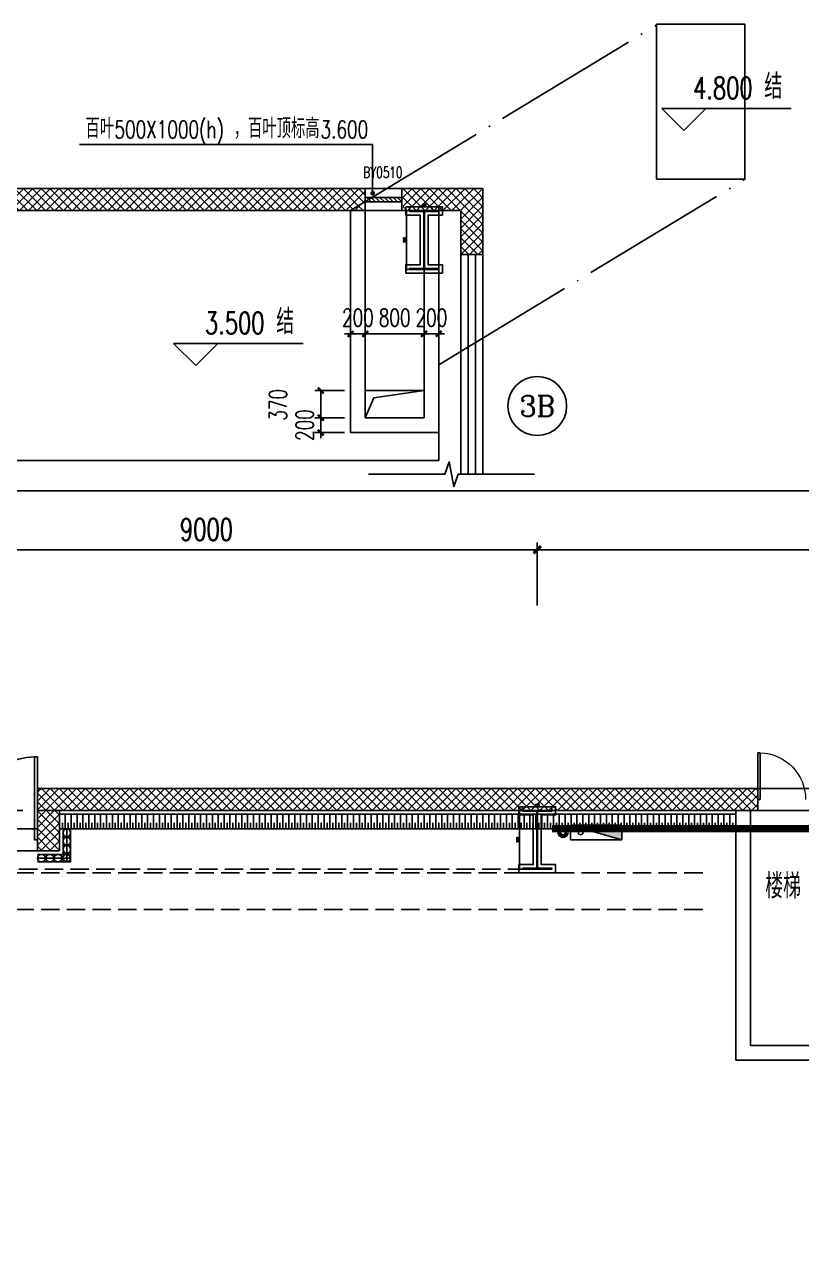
# Model space of a CAD drawing. Extents: x -474411 to 577939, y 0 to 1014176.
# Drawn here: x -144832 to -134257, y 615303 to 631820 of the extents above; entities that cross this region are included whole.
import ezdxf
from ezdxf.enums import TextEntityAlignment as Align

# ---------------------------------------------------------------- set-up
doc = ezdxf.new("R2010")
doc.units = 0
doc.header["$LTSCALE"] = 1000
doc.header["$MEASUREMENT"] = 0
for name, pattern in [('CENTER', [2, 1.25, -0.25, 0.25, -0.25]), ('DASH', [0.35, 0.25, -0.1]), ('DOTE', [2.42, 2, -0.2, 0.02, -0.2])]:
    doc.linetypes.add(name, pattern=pattern)
doc.layers.get('Defpoints').update_dxf_attribs({"color": 210})
for name, color, linetype in [('10平面$0$WINDOW', 4, 'Continuous'), ('10平面$0$WINDOW_TEXT', 7, 'Continuous'), ('A-AXIS-D', 1, 'Continuous'), ('A-AXIS-DOTE', 14, 'DOTE'), ('A-AXIS-DP', 126, 'Continuous'), ('A-AXIS-SYMB', 3, 'Continuous'), ('A-HATCH-2', 251, 'Continuous'), ('A-LIN-V', 9, 'Continuous'), ('A-SFCE', 30, 'Continuous'), ('A-TEXT', 61, 'Continuous'), ('A-WINDOW', 140, 'Continuous'), ('AS-COLN', 6, 'Continuous'), ('AS-WALL', 40, 'Continuous'), ('AS-结构边线层', 200, 'Continuous'), ('CURTWALL', 4, 'Continuous'), ('DIM_SYMB', 3, 'Continuous'), ('PUB_HATCH', 8, 'Continuous'), ('PUB_TEXT', 7, 'Continuous'), ('SB_ZF消火栓', 10, 'Continuous'), ('建-标高', 3, 'Continuous'), ('建-窗', 4, 'Continuous'), ('建-门窗编号', 7, 'Continuous')]:
    doc.layers.add(name, color=color, linetype=linetype)
doc.layers.add('LG-ZF消防', color=1, linetype='Continuous', lineweight=60)
doc.layers.add('柱间支撑', color=6, linetype='CENTER', lineweight=0)
doc.styles.add('10平面$0$_TCH_WINDOW', font='SIMPLEX', dxfattribs={"height": 3.5, "bigfont": 'GBCBIG'})
doc.styles.add('_TCH_AXIS', font='COMPLEX', dxfattribs={"bigfont": 'GBCBIG'})
doc.styles.add('_TCH_DIM_T3', font='SIMPLEX', dxfattribs={"width": 0.705882, "bigfont": 'GBCBIG'})
doc.styles.add('A-STANDARD', font='SIMPLEX', dxfattribs={"bigfont": 'GBCBIG'})
doc.styles.add('A-WIN-LABEL', font='SIMPLEX', dxfattribs={"bigfont": 'GBCBIG'})
doc.dimstyles.new('_TCH_ARCH&&10', dxfattribs={"dimtxt": 29.75, "dimasz": 10, "dimexe": 10, "dimexo": 10, "dimgap": 12.625, "dimtad": 1, "dimdec": 0, "dimzin": 0, "dimdsep": 46, "dimtxsty": '_TCH_DIM_T3', "dimblk": 'ARCHTICK', "dimcen": 0.09, "dimclrt": 7, "dimazin": 2, "dimtfac": 1, "dimtdec": 0, "dimtix": 1, "dimtmove": 2, "dimatfit": 3, "dimfxl": 0, "dimtolj": 1, "dimtzin": 0, "dimarcsym": 0})
doc.dimstyles.new('_TCH_ARCH&&100', dxfattribs={"dimtxt": 297.5, "dimasz": 100, "dimexe": 100, "dimexo": 100, "dimgap": 126.25, "dimtad": 1, "dimdec": 0, "dimzin": 0, "dimdsep": 46, "dimtxsty": '_TCH_DIM_T3', "dimblk": 'ARCHTICK', "dimcen": 0.09, "dimclrt": 7, "dimazin": 2, "dimtfac": 1, "dimtdec": 0, "dimtix": 1, "dimtmove": 2, "dimatfit": 3, "dimfxl": 0, "dimtolj": 1, "dimtzin": 0, "dimarcsym": 0})
doc.dimstyles.new('_TCH_ARCH&&80', dxfattribs={"dimtxt": 238, "dimasz": 80, "dimexe": 80, "dimexo": 80, "dimgap": 101, "dimtad": 1, "dimdec": 0, "dimzin": 0, "dimdsep": 46, "dimtxsty": '_TCH_DIM_T3', "dimblk": 'ARCHTICK', "dimcen": 0.09, "dimclrt": 7, "dimazin": 2, "dimtfac": 1, "dimtdec": 0, "dimtix": 1, "dimtmove": 2, "dimatfit": 3, "dimfxl": 0, "dimtolj": 1, "dimtzin": 0, "dimarcsym": 0})
pattern_1 = [(45, (60, 0), (-60.000061, 60.000061), []), (135, (60, 0), (-60.000061, -60.000061), [])]

# ---------------------------------------------------------------- blocks, each defined once
blk = doc.blocks.new('43243')
at = {"layer": 'AS-结构边线层', "color": 8, "ltscale": 100}
blk.add_lwpolyline([(-140194, 626464), (-140075, 626736), (-139394, 626834)], dxfattribs=at)
blk.add_lwpolyline([(-140194, 626834), (-139394, 626834), (-139394, 626464), (-140194, 626464)], close=True, dxfattribs=at)
at = {"layer": 'AS-结构边线层', "color": 8}
blk.add_lwpolyline([(-131055, 594490), (-131055, 601390), (-128054, 601390), (-128054, 621120), (-128354, 621120), (-144354, 621120), (-144354, 620570), (-146454, 620570), (-146454, 621120), (-155994, 621120)], dxfattribs=at)
blk = doc.blocks.new('4324324')
at = {"layer": 'A-HATCH-2', "linetype": 'DASH'}
for p, q in [((-294754, 620270), (-135554, 620270)), ((-294754, 619770), (-135554, 619770))]:
    blk.add_line(p, q, dxfattribs=at)
blk = doc.blocks.new('_ArchTick')
at = {"color": 0, "linetype": 'ByBlock', "const_width": 0.4}
blk.add_lwpolyline([(-0.5, -0.5), (0.5, 0.5)], dxfattribs=at)
blk = doc.blocks.new('*D1139')
at = {"layer": 'A-AXIS-DP', "color": 0, "lineweight": -2}
for p, q in [((-138054, 621130), (-138054, 621179)), ((-138054, 621169), (-137654, 621169)), ((-137654, 621130), (-137654, 621179))]:
    blk.add_line(p, q, dxfattribs=at)
at = {"layer": 'Defpoints', "color": 0}
for p in [(-138054, 621120), (-137654, 621169), (-137654, 621120)]:
    blk.add_point(p, dxfattribs=at)
at = {"layer": 'A-AXIS-DP', "color": 0, "lineweight": -2, "xscale": 10, "yscale": 10, "zscale": 10, "rotation": 180}
blk.add_blockref('_ArchTick', (-138054, 621169), dxfattribs=at)
at = {"layer": 'A-AXIS-DP', "color": 0, "lineweight": -2, "xscale": 10, "yscale": 10, "zscale": 10}
blk.add_blockref('_ArchTick', (-137654, 621169), dxfattribs=at)
at = {"layer": 'A-AXIS-DP', "color": 7, "insert": (-137854, 621196), "char_height": 29.8, "attachment_point": 5, "style": '_TCH_DIM_T3'}
blk.add_mtext('\\A1;400', dxfattribs=at)
blk = doc.blocks.new('*D1140')
at = {"layer": 'A-AXIS-DP', "color": 0, "lineweight": -2}
for p, q in [((-138064, 621120), (-138105, 621120)), ((-138095, 620320), (-138095, 621120)), ((-138064, 620320), (-138105, 620320))]:
    blk.add_line(p, q, dxfattribs=at)
at = {"layer": 'Defpoints', "color": 0}
for p in [(-138095, 621120), (-138054, 621120), (-138054, 620320)]:
    blk.add_point(p, dxfattribs=at)
at = {"layer": 'A-AXIS-DP', "color": 0, "lineweight": -2, "xscale": 10, "yscale": 10, "zscale": 10}
for p, rotation in [((-138095, 621120), 90), ((-138095, 620320), 270)]:
    blk.add_blockref('_ArchTick', p, dxfattribs=dict(at, rotation=rotation))
at = {"layer": 'A-AXIS-DP', "color": 7, "insert": (-138123, 620720), "char_height": 29.8, "attachment_point": 5, "rotation": 90, "style": '_TCH_DIM_T3'}
blk.add_mtext('\\A1;800', dxfattribs=at)
blk = doc.blocks.new('*D464')
at = {"layer": 'A-AXIS-DP', "color": 0, "lineweight": -2}
for p, q in [((-165054, 621030), (-165054, 621079)), ((-165054, 621069), (-164654, 621069)), ((-164654, 621030), (-164654, 621079))]:
    blk.add_line(p, q, dxfattribs=at)
at = {"layer": 'Defpoints', "color": 0}
for p in [(-164654, 621069), (-165054, 621020), (-164654, 621020)]:
    blk.add_point(p, dxfattribs=at)
at = {"layer": 'A-AXIS-DP', "color": 0, "lineweight": -2, "xscale": 10, "yscale": 10, "zscale": 10, "rotation": 180}
blk.add_blockref('_ArchTick', (-165054, 621069), dxfattribs=at)
at = {"layer": 'A-AXIS-DP', "color": 0, "lineweight": -2, "xscale": 10, "yscale": 10, "zscale": 10}
blk.add_blockref('_ArchTick', (-164654, 621069), dxfattribs=at)
at = {"layer": 'A-AXIS-DP', "color": 7, "insert": (-164854, 621096), "char_height": 29.8, "attachment_point": 5, "style": '_TCH_DIM_T3'}
blk.add_mtext('\\A1;400', dxfattribs=at)
blk = doc.blocks.new('*D465')
at = {"layer": 'A-AXIS-DP', "color": 0, "lineweight": -2}
for p, q in [((-165064, 621020), (-165105, 621020)), ((-165095, 620220), (-165095, 621020)), ((-165064, 620220), (-165105, 620220))]:
    blk.add_line(p, q, dxfattribs=at)
at = {"layer": 'Defpoints', "color": 0}
for p in [(-165095, 621020), (-165054, 621020), (-165054, 620220)]:
    blk.add_point(p, dxfattribs=at)
at = {"layer": 'A-AXIS-DP', "color": 0, "lineweight": -2, "xscale": 10, "yscale": 10, "zscale": 10}
for p, rotation in [((-165095, 621020), 90), ((-165095, 620220), 270)]:
    blk.add_blockref('_ArchTick', p, dxfattribs=dict(at, rotation=rotation))
at = {"layer": 'A-AXIS-DP', "color": 7, "insert": (-165123, 620620), "char_height": 29.8, "attachment_point": 5, "rotation": 90, "style": '_TCH_DIM_T3'}
blk.add_mtext('\\A1;800', dxfattribs=at)
blk = doc.blocks.new('34242343243')
at = {"color": 8}
for p, q in [((-144354, 620870), (-144354, 621070)), ((-144274, 620870), (-144274, 621070)), ((-144194, 620870), (-144194, 621070)), ((-144114, 620870), (-144114, 621070)), ((-144034, 620870), (-144034, 621070)), ((-143954, 620870), (-143954, 621070)), ((-143874, 620870), (-143874, 621070)), ((-143794, 620870), (-143794, 621070)), ((-143714, 620870), (-143714, 621070)), ((-143634, 620870), (-143634, 621070)), ((-143554, 620870), (-143554, 621070)), ((-143474, 620870), (-143474, 621070)), ((-143394, 620870), (-143394, 621070)), ((-143314, 620870), (-143314, 621070)), ((-143234, 620870), (-143234, 621070)), ((-143154, 620870), (-143154, 621070)), ((-143074, 620870), (-143074, 621070)), ((-142994, 620870), (-142994, 621070)), ((-142914, 620870), (-142914, 621070)), ((-142834, 620870), (-142834, 621070)), ((-142754, 620870), (-142754, 621070)), ((-142674, 620870), (-142674, 621070)), ((-142594, 620870), (-142594, 621070)), ((-142514, 620870), (-142514, 621070)), ((-142434, 620870), (-142434, 621070)), ((-142354, 620870), (-142354, 621070)), ((-142274, 620870), (-142274, 621070)), ((-142194, 620870), (-142194, 621070)), ((-142114, 620870), (-142114, 621070)), ((-142034, 620870), (-142034, 621070)), ((-141954, 620870), (-141954, 621070)), ((-141874, 620870), (-141874, 621070)), ((-141794, 620870), (-141794, 621070)), ((-141714, 620870), (-141714, 621070)), ((-141634, 620870), (-141634, 621070)), ((-141554, 620870), (-141554, 621070)), ((-141474, 620870), (-141474, 621070)), ((-141394, 620870), (-141394, 621070)), ((-141314, 620870), (-141314, 621070)), ((-141234, 620870), (-141234, 621070)), ((-141154, 620870), (-141154, 621070)), ((-141074, 620870), (-141074, 621070)), ((-140994, 620870), (-140994, 621070)), ((-140914, 620870), (-140914, 621070)), ((-140834, 620870), (-140834, 621070)), ((-140754, 620870), (-140754, 621070)), ((-140674, 620870), (-140674, 621070)), ((-140594, 620870), (-140594, 621070)), ((-140514, 620870), (-140514, 621070)), ((-140434, 620870), (-140434, 621070)), ((-140354, 620870), (-140354, 621070)), ((-140274, 620870), (-140274, 621070)), ((-140194, 620870), (-140194, 621070)), ((-140114, 620870), (-140114, 621070)), ((-140034, 620870), (-140034, 621070)), ((-139954, 620870), (-139954, 621070)), ((-139874, 620870), (-139874, 621070)), ((-139794, 620870), (-139794, 621070)), ((-139714, 620870), (-139714, 621070)), ((-139634, 620870), (-139634, 621070)), ((-139554, 620870), (-139554, 621070)), ((-139474, 620870), (-139474, 621070)), ((-139394, 620870), (-139394, 621070)), ((-139314, 620870), (-139314, 621070)), ((-139234, 620870), (-139234, 621070)), ((-139154, 620870), (-139154, 621070)), ((-139074, 620870), (-139074, 621070)), ((-138994, 620870), (-138994, 621070)), ((-138914, 620870), (-138914, 621070)), ((-138834, 620870), (-138834, 621070)), ((-138754, 620870), (-138754, 621070)), ((-138674, 620870), (-138674, 621070)), ((-138594, 620870), (-138594, 621070)), ((-138514, 620870), (-138514, 621070)), ((-138434, 620870), (-138434, 621070)), ((-138354, 620870), (-138354, 621070)), ((-138274, 620870), (-138274, 621070)), ((-138194, 620870), (-138194, 621070)), ((-138114, 620870), (-138114, 621070)), ((-138034, 620870), (-138034, 621070)), ((-137954, 620870), (-137954, 621070)), ((-137874, 620870), (-137874, 621070)), ((-137794, 620870), (-137794, 621070)), ((-137714, 620870), (-137714, 621070)), ((-137634, 620870), (-137634, 621070)), ((-137554, 620870), (-137554, 621070)), ((-137474, 620870), (-137474, 621070)), ((-137394, 620870), (-137394, 621070)), ((-137314, 620870), (-137314, 621070)), ((-137234, 620870), (-137234, 621070)), ((-137154, 620870), (-137154, 621070)), ((-137074, 620870), (-137074, 621070)), ((-136994, 620870), (-136994, 621070)), ((-136914, 620870), (-136914, 621070)), ((-136834, 620870), (-136834, 621070)), ((-136754, 620870), (-136754, 621070)), ((-136674, 620870), (-136674, 621070)), ((-136594, 620870), (-136594, 621070)), ((-136514, 620870), (-136514, 621070)), ((-136434, 620870), (-136434, 621070)), ((-136354, 620870), (-136354, 621070)), ((-136274, 620870), (-136274, 621070)), ((-136194, 620870), (-136194, 621070)), ((-136114, 620870), (-136114, 621070)), ((-136034, 620870), (-136034, 621070)), ((-135954, 620870), (-135954, 621070)), ((-135874, 620870), (-135874, 621070)), ((-135794, 620870), (-135794, 621070)), ((-135714, 620870), (-135714, 621070)), ((-135634, 620870), (-135634, 621070)), ((-135554, 620870), (-135554, 621070)), ((-135474, 620870), (-135474, 621070)), ((-135394, 620870), (-135394, 621070)), ((-135314, 620870), (-135314, 621070)), ((-135234, 620870), (-135234, 621070)), ((-144314, 620870), (-144314, 620950)), ((-144234, 620870), (-144234, 620950)), ((-144154, 620870), (-144154, 620950)), ((-144074, 620870), (-144074, 620950)), ((-143994, 620870), (-143994, 620950)), ((-143914, 620870), (-143914, 620950)), ((-143834, 620870), (-143834, 620950)), ((-143754, 620870), (-143754, 620950)), ((-143674, 620870), (-143674, 620950)), ((-143594, 620870), (-143594, 620950)), ((-143514, 620870), (-143514, 620950)), ((-143434, 620870), (-143434, 620950)), ((-143354, 620870), (-143354, 620950)), ((-143274, 620870), (-143274, 620950)), ((-143194, 620870), (-143194, 620950)), ((-143114, 620870), (-143114, 620950)), ((-143034, 620870), (-143034, 620950)), ((-142954, 620870), (-142954, 620950)), ((-142874, 620870), (-142874, 620950)), ((-142794, 620870), (-142794, 620950)), ((-142714, 620870), (-142714, 620950)), ((-142634, 620870), (-142634, 620950)), ((-142554, 620870), (-142554, 620950)), ((-142474, 620870), (-142474, 620950)), ((-142394, 620870), (-142394, 620950)), ((-142314, 620870), (-142314, 620950)), ((-142234, 620870), (-142234, 620950)), ((-142154, 620870), (-142154, 620950)), ((-142074, 620870), (-142074, 620950)), ((-141994, 620870), (-141994, 620950)), ((-141914, 620870), (-141914, 620950)), ((-141834, 620870), (-141834, 620950)), ((-141754, 620870), (-141754, 620950)), ((-141674, 620870), (-141674, 620950)), ((-141594, 620870), (-141594, 620950)), ((-141514, 620870), (-141514, 620950)), ((-141434, 620870), (-141434, 620950)), ((-141354, 620870), (-141354, 620950)), ((-141274, 620870), (-141274, 620950)), ((-141194, 620870), (-141194, 620950)), ((-141114, 620870), (-141114, 620950)), ((-141034, 620870), (-141034, 620950)), ((-140954, 620870), (-140954, 620950)), ((-140874, 620870), (-140874, 620950)), ((-140794, 620870), (-140794, 620950)), ((-140714, 620870), (-140714, 620950)), ((-140634, 620870), (-140634, 620950)), ((-140554, 620870), (-140554, 620950)), ((-140474, 620870), (-140474, 620950)), ((-140394, 620870), (-140394, 620950)), ((-140314, 620870), (-140314, 620950)), ((-140234, 620870), (-140234, 620950)), ((-140154, 620870), (-140154, 620950)), ((-140074, 620870), (-140074, 620950)), ((-139994, 620870), (-139994, 620950)), ((-139914, 620870), (-139914, 620950)), ((-139834, 620870), (-139834, 620950)), ((-139754, 620870), (-139754, 620950)), ((-139674, 620870), (-139674, 620950)), ((-139594, 620870), (-139594, 620950)), ((-139514, 620870), (-139514, 620950)), ((-139434, 620870), (-139434, 620950)), ((-139354, 620870), (-139354, 620950)), ((-139274, 620870), (-139274, 620950)), ((-139194, 620870), (-139194, 620950)), ((-139114, 620870), (-139114, 620950)), ((-139034, 620870), (-139034, 620950)), ((-138954, 620870), (-138954, 620950)), ((-138874, 620870), (-138874, 620950)), ((-138794, 620870), (-138794, 620950)), ((-138714, 620870), (-138714, 620950)), ((-138634, 620870), (-138634, 620950)), ((-138554, 620870), (-138554, 620950)), ((-138474, 620870), (-138474, 620950)), ((-138394, 620870), (-138394, 620950)), ((-138314, 620870), (-138314, 620950)), ((-138234, 620870), (-138234, 620950)), ((-138154, 620870), (-138154, 620950)), ((-138074, 620870), (-138074, 620950)), ((-137994, 620870), (-137994, 620950)), ((-137914, 620870), (-137914, 620950)), ((-137834, 620870), (-137834, 620950)), ((-137754, 620870), (-137754, 620950)), ((-137674, 620870), (-137674, 620950)), ((-137594, 620870), (-137594, 620950)), ((-137514, 620870), (-137514, 620950)), ((-137434, 620870), (-137434, 620950)), ((-137354, 620870), (-137354, 620950)), ((-137274, 620870), (-137274, 620950)), ((-137194, 620870), (-137194, 620950)), ((-137114, 620870), (-137114, 620950)), ((-137034, 620870), (-137034, 620950)), ((-136954, 620870), (-136954, 620950)), ((-136874, 620870), (-136874, 620950)), ((-136794, 620870), (-136794, 620950)), ((-136714, 620870), (-136714, 620950)), ((-136634, 620870), (-136634, 620950)), ((-136554, 620870), (-136554, 620950)), ((-136474, 620870), (-136474, 620950)), ((-136394, 620870), (-136394, 620950)), ((-136314, 620870), (-136314, 620950)), ((-136234, 620870), (-136234, 620950)), ((-136154, 620870), (-136154, 620950)), ((-136074, 620870), (-136074, 620950)), ((-135994, 620870), (-135994, 620950)), ((-135914, 620870), (-135914, 620950)), ((-135834, 620870), (-135834, 620950)), ((-135754, 620870), (-135754, 620950)), ((-135674, 620870), (-135674, 620950)), ((-135594, 620870), (-135594, 620950)), ((-135514, 620870), (-135514, 620950)), ((-135434, 620870), (-135434, 620950)), ((-135354, 620870), (-135354, 620950)), ((-135274, 620870), (-135274, 620950)), ((-135194, 620870), (-135194, 620950)), ((-144304, 620757), (-144304, 620870)), ((-144304, 620645), (-144304, 620757)), ((-144254, 620757), (-144254, 620870)), ((-144254, 620645), (-144254, 620757)), ((-144204, 620757), (-144204, 620870)), ((-144204, 620645), (-144204, 620757)), ((-144304, 620532), (-144304, 620645)), ((-144254, 620532), (-144254, 620645)), ((-144204, 620532), (-144204, 620645)), ((-144542, 620520), (-144654, 620520)), ((-144542, 620470), (-144654, 620470)), ((-144542, 620420), (-144654, 620420)), ((-144429, 620520), (-144542, 620520)), ((-144429, 620470), (-144542, 620470)), ((-144429, 620420), (-144542, 620420)), ((-144317, 620520), (-144429, 620520)), ((-144317, 620470), (-144429, 620470)), ((-144317, 620420), (-144429, 620420)), ((-144204, 620520), (-144317, 620520)), ((-144204, 620470), (-144317, 620470)), ((-144204, 620420), (-144317, 620420)), ((-144304, 620420), (-144304, 620532)), ((-144254, 620420), (-144254, 620532)), ((-144204, 620420), (-144204, 620532))]:
    blk.add_line(p, q, dxfattribs=at)
at = {"color": 8, "extrusion": (0, 0, -1)}
for centre, major_axis in [((-144254, 620814), (0, 56.2)), ((-144254, 620701), (0, 56.2)), ((-144254, 620589), (0, 56.2)), ((-144598, 620470), (-56.2, 0)), ((-144485, 620470), (-56.2, 0)), ((-144373, 620470), (-56.2, 0)), ((-144260, 620470), (-56.2, 0)), ((-144254, 620476), (0, 56.2))]:
    blk.add_ellipse(centre, major_axis=major_axis, ratio=0.888889, dxfattribs=at)
at = {"layer": 'A-LIN-V', "color": 8}
for p, q in [((-135154, 621070), (-144354, 621070)), ((-135154, 620870), (-144354, 620870))]:
    blk.add_line(p, q, dxfattribs=at)
at = {"layer": 'Defpoints', "color": 8}
for p in [(-144274, 620870), (-144194, 620870), (-144114, 620870), (-144034, 620870), (-143954, 620870), (-143874, 620870), (-143794, 620870), (-143714, 620870), (-143634, 620870), (-143554, 620870), (-143474, 620870), (-143394, 620870), (-143314, 620870), (-143234, 620870), (-143154, 620870), (-143074, 620870), (-142994, 620870), (-142914, 620870), (-142834, 620870), (-142754, 620870), (-142674, 620870), (-142594, 620870), (-142514, 620870), (-142434, 620870), (-142354, 620870), (-142274, 620870), (-142194, 620870), (-142114, 620870), (-142034, 620870), (-141954, 620870), (-141874, 620870), (-141794, 620870), (-141714, 620870), (-141634, 620870), (-141554, 620870), (-141474, 620870), (-141394, 620870), (-141314, 620870), (-141234, 620870), (-141154, 620870), (-141074, 620870), (-140994, 620870), (-140914, 620870), (-140834, 620870), (-140754, 620870), (-140674, 620870), (-140594, 620870), (-140514, 620870), (-140434, 620870), (-140354, 620870), (-140274, 620870), (-140194, 620870), (-140114, 620870), (-140034, 620870), (-139954, 620870), (-139874, 620870), (-139794, 620870), (-139714, 620870), (-139634, 620870), (-139554, 620870), (-139474, 620870), (-139394, 620870), (-139314, 620870), (-139234, 620870), (-139154, 620870), (-139074, 620870), (-138994, 620870), (-138914, 620870), (-138834, 620870), (-138754, 620870), (-138674, 620870), (-138594, 620870), (-138514, 620870), (-138434, 620870), (-138354, 620870), (-138274, 620870), (-138194, 620870), (-138114, 620870), (-138034, 620870), (-137954, 620870), (-137874, 620870), (-137794, 620870), (-137714, 620870), (-137634, 620870), (-137554, 620870), (-137474, 620870), (-137394, 620870), (-137314, 620870), (-137234, 620870), (-137154, 620870), (-137074, 620870), (-136994, 620870), (-136914, 620870), (-136834, 620870), (-136754, 620870), (-136674, 620870), (-136594, 620870), (-136514, 620870), (-136434, 620870), (-136354, 620870), (-136274, 620870), (-136194, 620870), (-136114, 620870), (-136034, 620870), (-135954, 620870), (-135874, 620870), (-135794, 620870), (-135714, 620870), (-135634, 620870), (-135554, 620870), (-135474, 620870), (-135394, 620870), (-135314, 620870), (-135234, 620870), (-135154, 620870)]:
    blk.add_point(p, dxfattribs=at)
blk = doc.blocks.new('234243242332')
at = {"layer": 'SB_ZF消火栓'}
blk.add_hatch(color=8, dxfattribs=at).paths.add_polyline_path([(-137404, 620920), (-136704, 620920), (-136704, 620720)])
at = {"layer": 'LG-ZF消防', "color": 8}
blk.add_circle((-137504, 620820), 50, dxfattribs=at)
at = {"layer": 'SB_ZF消火栓', "color": 8}
for p, q in [((-137404, 620720), (-137404, 620920)), ((-137404, 620920), (-136704, 620920)), ((-136704, 620720), (-137404, 620920)), ((-136704, 620720), (-136704, 620920)), ((-136704, 620720), (-137404, 620720))]:
    blk.add_line(p, q, dxfattribs=at)
blk.add_circle((-137264, 620820), 32.5, dxfattribs=at)
blk = doc.blocks.new('*D1067')
at = {"layer": 'A-AXIS-DP', "color": 0, "lineweight": -2}
for p, q in [((-140394, 627310), (-140394, 627686)), ((-140194, 627310), (-140194, 627686)), ((-140394, 627606), (-140474, 627606)), ((-140394, 627606), (-140194, 627606)), ((-140194, 627606), (-140114, 627606))]:
    blk.add_line(p, q, dxfattribs=at)
at = {"layer": 'Defpoints', "color": 0}
for p in [(-140194, 627606), (-140394, 627230), (-140194, 627230)]:
    blk.add_point(p, dxfattribs=at)
at = {"layer": 'A-AXIS-DP', "color": 0, "lineweight": -2, "xscale": 80, "yscale": 80, "zscale": 80}
blk.add_blockref('_ArchTick', (-140394, 627606), dxfattribs=at)
at = {"layer": 'A-AXIS-DP', "color": 0, "lineweight": -2, "xscale": 80, "yscale": 80, "zscale": 80, "rotation": 180}
blk.add_blockref('_ArchTick', (-140194, 627606), dxfattribs=at)
at = {"layer": 'A-AXIS-DP', "color": 7, "insert": (-140294, 627826), "char_height": 238, "attachment_point": 5, "style": '_TCH_DIM_T3'}
blk.add_mtext('\\A1;200', dxfattribs=at)
blk = doc.blocks.new('*D1066')
at = {"layer": 'A-AXIS-DP', "color": 0, "lineweight": -2}
for p, q in [((-140194, 627310), (-140194, 627686)), ((-139394, 627310), (-139394, 627686)), ((-140194, 627606), (-139394, 627606))]:
    blk.add_line(p, q, dxfattribs=at)
at = {"layer": 'Defpoints', "color": 0}
for p in [(-139394, 627606), (-140194, 627230), (-139394, 627230)]:
    blk.add_point(p, dxfattribs=at)
at = {"layer": 'A-AXIS-DP', "color": 0, "lineweight": -2, "xscale": 80, "yscale": 80, "zscale": 80, "rotation": 180}
blk.add_blockref('_ArchTick', (-140194, 627606), dxfattribs=at)
at = {"layer": 'A-AXIS-DP', "color": 0, "lineweight": -2, "xscale": 80, "yscale": 80, "zscale": 80}
blk.add_blockref('_ArchTick', (-139394, 627606), dxfattribs=at)
at = {"layer": 'A-AXIS-DP', "color": 7, "insert": (-139794, 627826), "char_height": 238, "attachment_point": 5, "style": '_TCH_DIM_T3'}
blk.add_mtext('\\A1;800', dxfattribs=at)
blk = doc.blocks.new('*D1065')
at = {"layer": 'A-AXIS-DP', "color": 0, "lineweight": -2}
for p, q in [((-139394, 627310), (-139394, 627686)), ((-139194, 627310), (-139194, 627686)), ((-139394, 627606), (-139474, 627606)), ((-139394, 627606), (-139194, 627606)), ((-139194, 627606), (-139114, 627606))]:
    blk.add_line(p, q, dxfattribs=at)
at = {"layer": 'Defpoints', "color": 0}
for p in [(-139194, 627606), (-139394, 627230), (-139194, 627230)]:
    blk.add_point(p, dxfattribs=at)
at = {"layer": 'A-AXIS-DP', "color": 0, "lineweight": -2, "xscale": 80, "yscale": 80, "zscale": 80}
blk.add_blockref('_ArchTick', (-139394, 627606), dxfattribs=at)
at = {"layer": 'A-AXIS-DP', "color": 0, "lineweight": -2, "xscale": 80, "yscale": 80, "zscale": 80, "rotation": 180}
blk.add_blockref('_ArchTick', (-139194, 627606), dxfattribs=at)
at = {"layer": 'A-AXIS-DP', "color": 7, "insert": (-139294, 627826), "char_height": 238, "attachment_point": 5, "style": '_TCH_DIM_T3'}
blk.add_mtext('\\A1;200', dxfattribs=at)
blk = doc.blocks.new('*D1064')
at = {"layer": 'A-AXIS-DP', "color": 0, "lineweight": -2}
for p, q in [((-140799, 626464), (-140799, 626544)), ((-140474, 626464), (-140879, 626464)), ((-140799, 626264), (-140799, 626464)), ((-140474, 626264), (-140879, 626264)), ((-140799, 626264), (-140799, 626184))]:
    blk.add_line(p, q, dxfattribs=at)
at = {"layer": 'Defpoints', "color": 0}
for p in [(-140799, 626464), (-140394, 626464), (-140394, 626264)]:
    blk.add_point(p, dxfattribs=at)
at = {"layer": 'A-AXIS-DP', "color": 0, "lineweight": -2, "xscale": 80, "yscale": 80, "zscale": 80}
for p, rotation in [((-140799, 626464), 270), ((-140799, 626264), 90)]:
    blk.add_blockref('_ArchTick', p, dxfattribs=dict(at, rotation=rotation))
at = {"layer": 'A-AXIS-DP', "color": 7, "insert": (-141019, 626364), "char_height": 238, "attachment_point": 5, "rotation": 90, "style": '_TCH_DIM_T3'}
blk.add_mtext('\\A1;200', dxfattribs=at)
blk = doc.blocks.new('*D1063')
at = {"layer": 'A-AXIS-DP', "color": 0, "lineweight": -2}
for p, q in [((-140474, 626834), (-140879, 626834)), ((-140799, 626464), (-140799, 626834)), ((-140474, 626464), (-140879, 626464))]:
    blk.add_line(p, q, dxfattribs=at)
at = {"layer": 'Defpoints', "color": 0}
for p in [(-140799, 626834), (-140394, 626834), (-140394, 626464)]:
    blk.add_point(p, dxfattribs=at)
at = {"layer": 'A-AXIS-DP', "color": 0, "lineweight": -2, "xscale": 80, "yscale": 80, "zscale": 80}
for p, rotation in [((-140799, 626834), 90), ((-140799, 626464), 270)]:
    blk.add_blockref('_ArchTick', p, dxfattribs=dict(at, rotation=rotation))
at = {"layer": 'A-AXIS-DP', "color": 7, "insert": (-141380, 626640), "char_height": 238, "attachment_point": 5, "rotation": 90, "style": '_TCH_DIM_T3'}
blk.add_mtext('\\A1;370', dxfattribs=at)
blk = doc.blocks.new('*U71')
at = {"color": 0}
for p, q in [((-250, 150), (250, 150)), ((250, 30), (-250, 30)), ((-250, -30), (-190, 30)), ((-190, -30), (-130, 30)), ((-130, -30), (-70, 30)), ((-70, -30), (-10, 30)), ((-10, -30), (50, 30)), ((50, -30), (110, 30)), ((110, -30), (170, 30)), ((170, -30), (230, 30)), ((250, -30), (-250, -30)), ((-250, -150), (250, -150))]:
    blk.add_line(p, q, dxfattribs=at)
for points in [[(-250, -150), (-250, 150)], [(250, -150), (250, 150)]]:
    blk.add_lwpolyline(points, dxfattribs=at)
blk = doc.blocks.new('*U70')
at = {"color": 0, "xscale": 0.001999999996058992, "yscale": 0.003333333333333334, "zscale": 0.001999999996058992}
blk.add_blockref('*U71', (0, 0), dxfattribs=at)
blk = doc.blocks.new('DOOR2DLIB$SYSLIB$00000123')
at = {"color": 0}
for p, q in [((0.475, -0.001), (0.475, 0.752)), ((0.475, 0.752), (0.5, 0.752)), ((0.5, -0.001), (0.5, 0.752)), ((-0.5, 0), (-0.5, 0.252)), ((-0.475, 0.252), (-0.5, 0.252)), ((-0.475, 0), (-0.475, 0.252)), ((-0.475, 0), (-0.5, 0)), ((0.475, -0.001), (0.5, -0.001))]:
    blk.add_line(p, q, dxfattribs=at)
for centre, radius, start, end in [((0.505, -0.002), 0.755, 92.2493, 179.7238), ((-0.501, 0.003), 0.251, 359.7899, 84.0974)]:
    blk.add_arc(centre, radius, start, end, dxfattribs=at)
blk = doc.blocks.new('*D662')
at = {"layer": 'A-AXIS-D', "color": 0, "lineweight": -2}
for p, q in [((-146854, 623910), (-146854, 624768)), ((-137854, 623910), (-137854, 624768)), ((-146854, 624668), (-137854, 624668))]:
    blk.add_line(p, q, dxfattribs=at)
at = {"layer": 'Defpoints', "color": 0}
for p in [(-137854, 624668), (-146854, 623810), (-137854, 623810)]:
    blk.add_point(p, dxfattribs=at)
at = {"layer": 'A-AXIS-D', "color": 0, "lineweight": -2, "xscale": 100, "yscale": 100, "zscale": 100, "rotation": 180}
blk.add_blockref('_ArchTick', (-146854, 624668), dxfattribs=at)
at = {"layer": 'A-AXIS-D', "color": 0, "lineweight": -2, "xscale": 100, "yscale": 100, "zscale": 100}
blk.add_blockref('_ArchTick', (-137854, 624668), dxfattribs=at)
at = {"layer": 'A-AXIS-D', "color": 7, "insert": (-142354, 624943), "char_height": 297.5, "attachment_point": 5, "style": '_TCH_DIM_T3'}
blk.add_mtext('\\A1;9000', dxfattribs=at)
blk = doc.blocks.new('*D680')
at = {"layer": 'A-AXIS-D', "color": 0, "lineweight": -2}
for p, q in [((-137854, 623910), (-137854, 624768)), ((-128854, 623910), (-128854, 624768)), ((-137854, 624668), (-128854, 624668))]:
    blk.add_line(p, q, dxfattribs=at)
at = {"layer": 'Defpoints', "color": 0}
for p in [(-128854, 624668), (-137854, 623810), (-128854, 623810)]:
    blk.add_point(p, dxfattribs=at)
at = {"layer": 'A-AXIS-D', "color": 0, "lineweight": -2, "xscale": 100, "yscale": 100, "zscale": 100, "rotation": 180}
blk.add_blockref('_ArchTick', (-137854, 624668), dxfattribs=at)
at = {"layer": 'A-AXIS-D', "color": 0, "lineweight": -2, "xscale": 100, "yscale": 100, "zscale": 100}
blk.add_blockref('_ArchTick', (-128854, 624668), dxfattribs=at)
at = {"layer": 'A-AXIS-D', "color": 7, "insert": (-133354, 624943), "char_height": 297.5, "attachment_point": 5, "style": '_TCH_DIM_T3'}
blk.add_mtext('\\A1;9000', dxfattribs=at)
blk = doc.blocks.new('*D682')
at = {"layer": 'A-AXIS-D', "color": 0, "lineweight": -2}
for p, q in [((-313754, 624010), (-313754, 625568)), ((-128054, 624010), (-128054, 625568)), ((-313754, 625468), (-128054, 625468))]:
    blk.add_line(p, q, dxfattribs=at)
at = {"layer": 'Defpoints', "color": 0}
for p in [(-128054, 625468), (-313754, 623910), (-128054, 623910)]:
    blk.add_point(p, dxfattribs=at)
at = {"layer": 'A-AXIS-D', "color": 0, "lineweight": -2, "xscale": 100, "yscale": 100, "zscale": 100, "rotation": 180}
blk.add_blockref('_ArchTick', (-313754, 625468), dxfattribs=at)
at = {"layer": 'A-AXIS-D', "color": 0, "lineweight": -2, "xscale": 100, "yscale": 100, "zscale": 100}
blk.add_blockref('_ArchTick', (-128054, 625468), dxfattribs=at)
at = {"layer": 'A-AXIS-D', "color": 7, "insert": (-220904, 625743), "char_height": 297.5, "attachment_point": 5, "style": '_TCH_DIM_T3'}
blk.add_mtext('\\A1;185700', dxfattribs=at)
blk = doc.blocks.new('42343')
at = {"layer": 'A-HATCH-2', "color": 8}
blk.add_lwpolyline([(-138104.2, 621170), (-137604.2, 621170), (-137604.2, 621058), (-137800.2, 621058), (-137800.2, 620382), (-137604.2, 620382), (-137604.2, 620270), (-138104.2, 620270), (-138104.2, 620382), (-137908.2, 620382), (-137908.2, 621058), (-138104.2, 621058)], close=True, dxfattribs=at)
at = {"layer": 'AS-COLN', "color": 8}
blk.add_lwpolyline([(-138054.2, 621120), (-137654.2, 621120), (-137654.2, 621108), (-137850.2, 621108), (-137850.2, 620332), (-137654.2, 620332), (-137654.2, 620320), (-138054.2, 620320), (-138054.2, 620332), (-137858.2, 620332), (-137858.2, 621108), (-138054.2, 621108)], close=True, dxfattribs=at)
at = {"layer": 'A-AXIS-DP', "color": 8}
for p1, p2, distance, picture, middle in [((-138054.2, 621120), (-137654.2, 621120), 48.8, '*D1139', (-137854.2, 621196.2)), ((-138054.2, 620320), (-138054.2, 621120), 41.3, '*D1140', (-138122.9, 620720))]:
    dim = blk.add_aligned_dim(p1=p1, p2=p2, distance=distance, dimstyle='_TCH_ARCH&&10', dxfattribs=at)
    dim.commit()
    dim.dimension.update_dxf_attribs({"geometry": picture, "text_midpoint": middle})
blk = doc.blocks.new('w42343243')
at = {"layer": 'A-HATCH-2'}
blk.add_lwpolyline([(-165104.2, 621070), (-164604.2, 621070), (-164604.2, 620958), (-164800.2, 620958), (-164800.2, 620282), (-164604.2, 620282), (-164604.2, 620170), (-165104.2, 620170), (-165104.2, 620282), (-164908.2, 620282), (-164908.2, 620958), (-165104.2, 620958)], close=True, dxfattribs=at)
at = {"layer": 'AS-COLN', "color": 3}
blk.add_lwpolyline([(-165054.2, 621020), (-164654.2, 621020), (-164654.2, 621008), (-164850.2, 621008), (-164850.2, 620232), (-164654.2, 620232), (-164654.2, 620220), (-165054.2, 620220), (-165054.2, 620232), (-164858.2, 620232), (-164858.2, 621008), (-165054.2, 621008)], close=True, dxfattribs=at)
at = {"layer": 'A-AXIS-DP'}
for p1, p2, distance, picture, middle in [((-165054.2, 621020), (-164654.2, 621020), 48.8, '*D464', (-164854.2, 621096.2)), ((-165054.2, 620220), (-165054.2, 621020), 41.2, '*D465', (-165122.9, 620620))]:
    dim = blk.add_aligned_dim(p1=p1, p2=p2, distance=distance, dimstyle='_TCH_ARCH&&10', dxfattribs=at)
    dim.commit()
    dim.dimension.update_dxf_attribs({"geometry": picture, "text_midpoint": middle})

msp = doc.modelspace()

# ---------------------------------------------------------------- hatches: boundary and pattern name
at = {"layer": 'PUB_HATCH'}
h = msp.add_hatch(dxfattribs=at)
h.set_pattern_fill('多孔材料', color=8, scale=30, style=0)
h.set_pattern_definition(pattern_1)
h.paths.add_polyline_path([(-140294.2, 629284.2), (-140294.2, 629584.2), (-146070, 629584.2), (-146070, 629284.2)])
h = msp.add_hatch(dxfattribs=at)
h.set_pattern_fill('多孔材料', color=8, scale=30, style=0)
h.set_pattern_definition(pattern_1)
h.paths.add_polyline_path([(-140294.2, 629284.2), (-140194.2, 629284.2), (-140194.2, 629584.2), (-140294.2, 629584.2)])
h = msp.add_hatch(dxfattribs=at)
h.set_pattern_fill('多孔材料', color=8, scale=30, style=0)
h.set_pattern_definition(pattern_1)
h.paths.add_polyline_path([(-139294.2, 629584.2), (-139694.2, 629584.2), (-139694.2, 629284.2), (-139294.2, 629284.2)])
h = msp.add_hatch(dxfattribs=at)
h.set_pattern_fill('多孔材料', color=8, scale=30, style=0)
h.set_pattern_definition(pattern_1)
h.paths.add_polyline_path([(-138894.2, 629284.2), (-138594.2, 629584.2), (-139294.2, 629584.2), (-139294.2, 629284.2)])
h = msp.add_hatch(dxfattribs=at)
h.set_pattern_fill('多孔材料', color=8, scale=30, style=0)
h.set_pattern_definition(pattern_1)
h.paths.add_polyline_path([(-138594.2, 628684.2), (-138594.2, 629584.2), (-138894.2, 629284.2), (-138894.2, 628684.2)])
h = msp.add_hatch(dxfattribs=at)
h.set_pattern_fill('多孔材料', color=8, scale=30, style=0)
h.set_pattern_definition(pattern_1)
h.paths.add_polyline_path([(-144354.2, 621119.9), (-134854.2, 621119.9), (-134854.2, 621419.9), (-144654.2, 621419.9)])
h = msp.add_hatch(dxfattribs=at)
h.set_pattern_fill('多孔材料', color=8, scale=30, style=0)
h.set_pattern_definition(pattern_1)
h.paths.add_polyline_path([(-144654.2, 620869.9), (-144354.2, 620569.9), (-144354.2, 621119.9), (-144654.2, 621419.9)])
h = msp.add_hatch(dxfattribs=at)
h.set_pattern_fill('多孔材料', color=8, scale=30, style=0)
h.set_pattern_definition(pattern_1)
h.paths.add_polyline_path([(-144654.2, 620869.9), (-144654.2, 620569.9), (-144354.2, 620569.9)])

# ---------------------------------------------------------------- linework, layer by layer
for p, q in [((-134854.2, 621269.9), (-134854.2, 621903.7)), ((-134821.7, 621903.7), (-134854.2, 621903.7)), ((-134821.7, 621269.9), (-134821.7, 621903.7)), ((-134854.2, 621269.9), (-134821.7, 621269.9))]:
    msp.add_line(p, q)
at = {"color": 8, "linetype": 'DASH', "ltscale": 2}
msp.add_lwpolyline([(-147254.2, 602370), (-128054.2, 602370), (-128054.2, 621119.8), (-147254.2, 621119.8)], close=True, dxfattribs=at)
at = {"lineweight": 13, "extrusion": (0, 0, -1)}
msp.add_ellipse((-134837.9, 621269.9), major_axis=(-448.1, 448.1), ratio=1, start_param=0.811042, end_param=2.3561945, dxfattribs=at)
at = {"layer": '10平面$0$WINDOW', "color": 8}
for p, q in [((-133554.2, 621419.9), (-134854.2, 621419.9)), ((-144654.2, 620869.9), (-146154.2, 620869.9))]:
    msp.add_line(p, q, dxfattribs=at)
at = {"layer": 'A-AXIS-D', "color": 8}
msp.add_circle((-137854.2, 626624), 400, dxfattribs=at)
at = {"layer": 'A-AXIS-DOTE', "color": 8}
for points in [[(-140394.2, 629284.2), (-136230, 631810)], [(-139194.2, 627184.2), (-135030, 629710)]]:
    msp.add_lwpolyline(points, dxfattribs=at)
at = {"layer": 'A-AXIS-SYMB', "color": 8}
for p, q in [((-140093.2, 630184.2), (-144083.2, 630184.2)), ((-140093.2, 629520), (-140093.2, 630184.2))]:
    msp.add_line(p, q, dxfattribs=at)
at = {"layer": 'A-AXIS-SYMB', "color": 8, "const_width": 32}
msp.add_lwpolyline([(-140093.2, 629504, 1), (-140093.2, 629536, 1)], format="xyb", close=True, dxfattribs=at)
at = {"layer": 'A-AXIS-SYMB', "color": 8}
msp.add_lwpolyline([(-137890, 625694.2), (-138930, 625694.2), (-138991.1, 625526.2), (-139050.4, 625862.2), (-139110, 625694.2), (-140150, 625694.2)], dxfattribs=at)
at = {"layer": 'A-SFCE', "color": 8, "linetype": 'DASH'}
msp.add_line((-138004.2, 620320), (-146704.2, 620320), dxfattribs=at)
at = {"layer": 'A-SFCE', "color": 8}
for points in [[(-136230, 629710), (-135030, 629710), (-135030, 631820), (-136230, 631820)], [(-145694.2, 625884.2), (-139194.2, 625884.2), (-139194.2, 629284.2), (-145694.2, 629284.2)]]:
    msp.add_lwpolyline(points, close=True, dxfattribs=at)
at = {"layer": 'AS-WALL', "color": 8}
for p, q in [((-140294.2, 629584.2), (-146070, 629584.2)), ((-140194.2, 629584.2), (-140294.2, 629584.2)), ((-140194.2, 629284.2), (-140194.2, 629584.2)), ((-139294.2, 629584.2), (-139694.2, 629584.2)), ((-139694.2, 629584.2), (-139694.2, 629284.2)), ((-138594.2, 629584.2), (-139294.2, 629584.2)), ((-138594.2, 628684.2), (-138594.2, 629584.2)), ((-140294.2, 629284.2), (-146070, 629284.2)), ((-140394.2, 629284.2), (-140394.2, 626264.2)), ((-140294.2, 629284.2), (-140194.2, 629284.2)), ((-140194.2, 629284.2), (-140194.2, 626464.2)), ((-139694.2, 629284.2), (-139294.2, 629284.2)), ((-139394.2, 629284.2), (-139394.2, 626464.2)), ((-138894.2, 629284.2), (-139294.2, 629284.2)), ((-139194.2, 629284.2), (-139194.2, 626264.2)), ((-138894.2, 628684.2), (-138894.2, 629284.2)), ((-138894.2, 628684.2), (-138594.2, 628684.2)), ((-140194.2, 626464.2), (-139394.2, 626464.2)), ((-140394.2, 626264.2), (-139194.2, 626264.2)), ((-134854.2, 621419.9), (-144654.2, 621419.9)), ((-144654.2, 620869.9), (-144654.2, 621419.9)), ((-134854.2, 621119.9), (-134854.2, 621419.9)), ((-144354.2, 621119.9), (-134854.2, 621119.9)), ((-144354.2, 620569.9), (-144354.2, 621119.9)), ((-135154.2, 621120), (-135154.2, 617720)), ((-134954.2, 621120), (-135154.2, 621120)), ((-134954.2, 621120), (-134954.2, 617920)), ((-144654.2, 620869.9), (-144654.2, 620569.9)), ((-144654.2, 620569.9), (-144354.2, 620569.9)), ((-134954.2, 617920), (-129854.2, 617920)), ((-135154.2, 617720), (-129754.2, 617720))]:
    msp.add_line(p, q, dxfattribs=at)
at = {"layer": 'CURTWALL', "color": 8}
for p, q in [((-138894.2, 628684.2), (-138894.2, 625694.2)), ((-138594.2, 628684.2), (-138894.2, 628684.2)), ((-138794.2, 628684.2), (-138794.2, 625694.2)), ((-138694.2, 628684.2), (-138694.2, 625694.2)), ((-138594.2, 628684.2), (-138594.2, 625694.2)), ((-138594.2, 625694.2), (-138894.2, 625694.2))]:
    msp.add_line(p, q, dxfattribs=at)
at = {"layer": '建-标高', "color": 8}
for p, q in [((-135860.6, 630374.2), (-136160.6, 630674.2)), ((-136160.6, 630674.2), (-134400.6, 630674.2)), ((-135860.6, 630374.2), (-135560.6, 630674.2)), ((-142500.6, 627174.2), (-142800.6, 627474.2)), ((-142800.6, 627474.2), (-141040.6, 627474.2)), ((-142500.6, 627174.2), (-142200.6, 627474.2))]:
    msp.add_line(p, q, dxfattribs=at)
at = {"layer": '柱间支撑', "color": 8, "const_width": 100}
msp.add_lwpolyline([(-129054.2, 620870), (-137654.2, 620870)], dxfattribs=at)

# ---------------------------------------------------------------- block references
at = {"layer": '10平面$0$WINDOW', "color": 8}
ref = msp.add_blockref('DOOR2DLIB$SYSLIB$00000123', (-145404.2, 620719.9), dxfattribs=dict(at, xscale=-1500, yscale=-1500, zscale=300, rotation=179.9999999999555))
ref.add_attrib('A', 'MLC1584', (-145736.7, 620358.1), dxfattribs={"layer": '10平面$0$WINDOW_TEXT', "ltscale": 500, "height": 148.75, "rotation": 360, "style": '10平面$0$_TCH_WINDOW', "width": 0.705882})
at = {"layer": 'A-WINDOW', "color": 8}
for name, p in [('43243', (0, 0)), ('w42343243', (25460, 8264.2)), ('42343', (0, 0)), ('4324324', (0, 0))]:
    msp.add_blockref(name, p, dxfattribs=at)
at = {"layer": 'DIM_SYMB', "color": 8}
msp.add_blockref('34242343243', (0, 0), dxfattribs=at)
at = {"layer": 'SB_ZF消火栓', "color": 8, "linetype": 'Continuous'}
msp.add_blockref('234243242332', (0, 0), dxfattribs=at)
at = {"layer": '建-窗', "color": 8}
ref = msp.add_blockref('*U70', (-139944.2, 629434.2), dxfattribs=dict(at, xscale=500.000000985252, yscale=-300, zscale=300, rotation=179.9999999936634))
ref.add_attrib('A', 'BY0510', (-140221.7, 629729.7), dxfattribs={"layer": '建-门窗编号', "ltscale": 500, "height": 148.75, "rotation": 360, "style": 'A-WIN-LABEL', "width": 0.705882})

# ---------------------------------------------------------------- texts
at = {"layer": 'A-TEXT', "color": 8, "style": 'A-STANDARD'}
msp.add_text('楼梯', height=337.59, dxfattribs=at).set_placement((-134752.8, 619920))
at = {"layer": 'PUB_TEXT', "color": 8, "style": 'A-STANDARD'}
for s, height, p in [('结', 337.6, (-134764.2, 630804.2)), ('百叶', 270.07, (-143999.2, 630268.2)), ('，百叶顶标高', 270.07, (-141982.1, 630268.2)), ('结', 337.6, (-141404.2, 627604.2))]:
    msp.add_text(s, height=height, dxfattribs=at).set_placement(p)
at = {"layer": 'PUB_TEXT', "color": 8, "style": 'A-STANDARD', "width": 0.705882}
for s, height, p in [('4.800', 297.5, (-135734.2, 630804.2)), ('500X1000(h)', 238, (-143606.1, 630268.2)), ('3.600', 238, (-140802.5, 630268.2)), ('3.500', 297.5, (-142374.2, 627604.2))]:
    msp.add_text(s, height=height, dxfattribs=at).set_placement(p)
at = {"layer": 'PUB_TEXT', "color": 8, "style": '_TCH_AXIS'}
msp.add_text('3B', height=282.17, dxfattribs=at).set_placement((-138096, 626482.9), (-137612.3, 626482.9), align=Align.FIT)

# ---------------------------------------------------------------- dimensions: what is measured, and where the dimension line sits
at = {"layer": 'A-AXIS-D', "color": 8}
for base, p1, p2, picture, middle in [((-128054.2, 625467.8), (-313754.2, 623909.8), (-128054.2, 623909.8), '*D682', (-220904.2, 625742.8)), ((-137854.2, 624667.8), (-146854.2, 623809.8), (-137854.2, 623809.8), '*D662', (-142354.2, 624942.8)), ((-128854.2, 624667.8), (-137854.2, 623809.8), (-128854.2, 623809.8), '*D680', (-133354.2, 624942.8))]:
    dim = msp.add_linear_dim(base=base, p1=p1, p2=p2, angle=0, dimstyle='_TCH_ARCH&&100', override={"dimgap": 0}, dxfattribs=at)
    dim.commit()
    dim.dimension.update_dxf_attribs({"geometry": picture, "text_midpoint": middle, "dimtype": 161})
at = {"layer": 'A-AXIS-DP', "color": 8}
for p1, p2, distance, picture, middle in [((-140394.2, 627230), (-140194.2, 627230), 376, '*D1067', (-140294.2, 627826)), ((-140194.2, 627230), (-139394.2, 627230), 376, '*D1066', (-139794.2, 627826)), ((-139394.2, 627230), (-139194.2, 627230), 376, '*D1065', (-139294.2, 627826)), ((-140394.2, 626264.2), (-140394.2, 626464.2), 404.7, '*D1064', (-141018.8, 626364.2))]:
    dim = msp.add_aligned_dim(p1=p1, p2=p2, distance=distance, dimstyle='_TCH_ARCH&&80', dxfattribs=at)
    dim.commit()
    dim.dimension.update_dxf_attribs({"geometry": picture, "text_midpoint": middle})
dim = msp.add_linear_dim(base=(-140798.8, 626834.2), p1=(-140394.2, 626464.2), p2=(-140394.2, 626834.2), angle=90, dimstyle='_TCH_ARCH&&80', dxfattribs=at)
dim.commit()
dim.dimension.update_dxf_attribs({"geometry": '*D1063', "text_midpoint": (-141380, 626640), "dimtype": 161})

doc.saveas('drawing.dxf')
